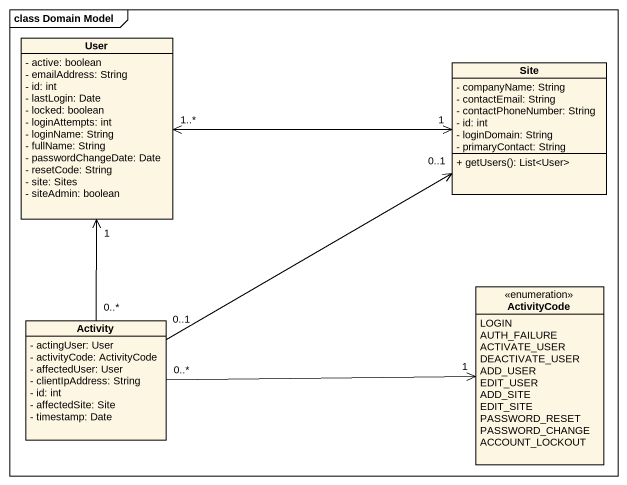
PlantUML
@startuml
mainframe class Domain Model
hide circle
hide empty members
skinparam classAttributeIconSize 0
class User {
  - active: boolean
  - emailAddress: String
  - id: int
  - lastLogin: Date
  - locked: boolean
  - loginAttempts: int
  - loginName: String
  - fullName: String
  - passwordChangeDate: Date
  - resetCode: String
  - site: Sites
  - siteAdmin: boolean
}
class Site {
  - companyName: String
  - contactEmail: String
  - contactPhoneNumber: String
  - id: int
  - loginDomain: String
  - primaryContact: String
  + getUsers(): List<User>
}
enum ActivityCode {
  LOGIN
  AUTH_FAILURE
  ACTIVATE_USER
  DEACTIVATE_USER
  ADD_USER
  EDIT_USER
  ADD_SITE
  EDIT_SITE
  PASSWORD_RESET
  PASSWORD_CHANGE
  ACCOUNT_LOCKOUT
}
class Activity {
  - actingUser: User
  - activityCode: ActivityCode
  - affectedUser: User
  - clientIpAddress: String
  - id: int
  - affectedSite: Site
  - timestamp: Date
}
User "1..*" <-right-> "1" Site
Activity "0..*" -up-> "1" User
Activity "0..1" -right-> "0..1" Site
Activity "0..*" -right-> "1" ActivityCode
@enduml
